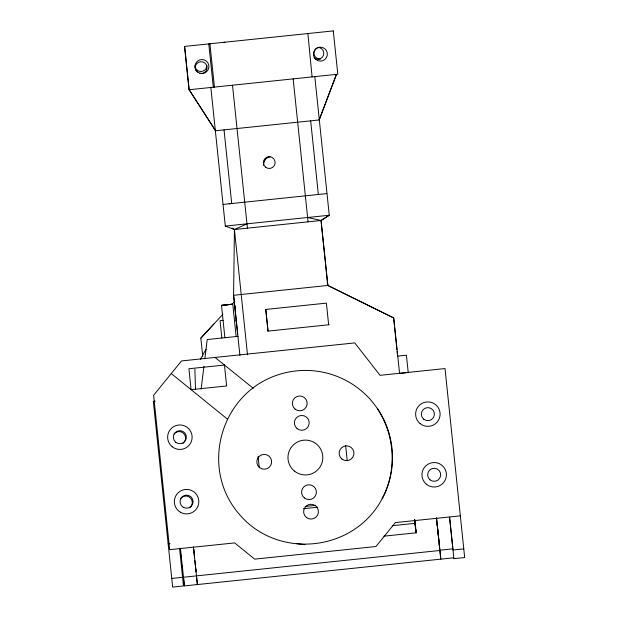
<?xml version="1.0" encoding="UTF-8"?>
<svg xmlns="http://www.w3.org/2000/svg" width="618" height="618" viewBox="0 0 618 618"><rect width="100%" height="100%" fill="white"/><g stroke="black" fill="none" stroke-linecap="round" stroke-linejoin="round"><path stroke-width="0.93" d="M201.144 389.077L203.925 366.335M204.852 358.749L207.2 339.545L238.054 336.339M382.156 498.687C400.248 465.053 393.226 420.928 365.586 394.57A87.107 87.107 0 0 0 277.961 374.848C220.502 393.403 199.498 467.71 238.733 513.604C277.235 560.109 354.052 552.121 382.156 498.687A87.107 87.107 0 0 0 377.714 408.977M200.448 359.243L206.01 349.27M202.735 356.269L200.835 338.116L222.951 314.191M232.059 304.342L234.662 301.53M200.842 338.116L214.098 323.778M234.392 229.517L231.928 228.135L234.423 229.517L321.066 220.471L329.27 215.242L314.801 76.624M293.148 78.88L307.617 217.497L321.066 220.471L329.27 215.242L225.307 226.088L210.838 87.47M232.507 85.214L246.976 223.832L234.431 229.517L225.307 226.088M223.028 204.434L326.752 193.604M232.6 304.203L221.514 305.408L232.77 304.133L236.138 336.54M312.09 76.902L307.88 33.55M189.154 89.734L215.589 130.769L189.154 89.734L184.635 46.42M319.066 119.962L336.455 74.361L319.29 119.938L215.358 130.792M210.244 43.747L208.784 43.893L213.31 87.215M224.071 42.302L225.014 42.202M397.745 356.099L406.412 355.195L408.22 372.523L399.568 373.426L393.782 317.984L327.849 285.454L233.627 295.288L237.698 334.276M232.77 304.172L221.507 305.346L224.875 337.714M265.771 309.448L268.027 331.109L265.763 309.448L326.389 303.121L328.645 324.782M223.075 320.379L220.039 320.696L221.847 338.023M267.872 331.117L329.155 324.728M155.218 401.152L153.326 401.352L172.646 587.1L183.476 585.972L179.552 548.274M305.153 506.443L315.698 505.339M303.392 508.707L317.598 507.224M168.142 543.786L170.027 543.593M460.333 515.845L395.358 522.604L375.953 546.521L254.655 559.135L234.655 542.905L169.672 549.665L153.619 395.288L181.491 360.935L354.771 342.913L380.039 375.319L445.014 368.56L464.674 557.544L453.898 558.664L449.587 517.22M392.229 525.709L415.226 523.307L416.215 532.793L383.871 536.169M415.265 525.315L414.832 519.707M171.75 578.44L182.573 577.312M436.578 518.633L440.804 559.143L439.9 550.476L183.492 577.243L184.373 585.91L180.433 548.181M452.994 549.997L463.77 548.877M184.373 585.91L453.782 557.791M229.108 203.778L231.711 203.531L224.025 129.888M415.636 529.101L416.215 532.793M327.254 283.616L327.803 285.454L393.774 317.984M327.223 282.635L327.849 285.454L321.066 220.471M196.462 575.891L197.381 584.551L193.426 546.822M296.841 543.709L304.983 544.62M215.049 357.451L253.31 388.343M171.263 373.55L227.625 419.298M234.685 305.709L234.778 306.543M236.254 320.472L236.493 322.99L236.4 322.148M437.189 524.489L437.142 524.002L437.451 527.023M439.437 546.096L439.491 546.59L439.174 543.562M449.58 517.336L452.87 548.838L439.877 550.198L436.486 517.737M437.513 527.594L438.942 541.291M393.604 317.992L394.415 325.663M394.601 327.555L396.91 349.641M397.096 351.464L397.513 355.389M414.686 519.723L415.427 527.054M415.628 528.977L416.03 532.809M414.663 519.815L415.443 527.239M345.616 445.369L347.208 460.665M310.661 120.842L318.347 194.485M321.066 220.889L327.803 285.454M247.509 354.856L234.431 229.517L233.589 295.288L239.9 355.373M258.1 456.416L259.297 467.911M209.904 43.778L214.431 87.099M194.57 557.706L193.697 549.325L194.052 552.639M194.886 560.626L196.06 571.928L195.713 568.614M181.522 558.517L181.159 555.057L181.368 557.081M307.617 217.497L308.065 221.831M246.976 223.832L247.424 228.166M234.964 308.22L234.701 305.686L234.994 308.691M236.184 320L236.339 321.507M194.886 369.209L195.504 389.44M197.134 72.005A5.925 5.925 0 0 1 198.393 62.387A5.925 5.925 0 0 1 207.007 66.86A5.925 5.925 0 0 1 199.853 73.418M206.829 65.299A5.925 5.925 0 0 1 201.174 71.479A5.925 5.925 0 0 1 194.994 65.825M317.258 47.462A5.925 5.925 0 0 1 323.554 55.041A5.925 5.925 0 0 1 314.145 57.953M320.564 59.027A5.925 5.925 0 0 1 314.052 53.751A5.925 5.925 0 0 1 319.336 47.246M173.967 433.967A6.535 6.535 0 0 1 183.785 433.597A6.535 6.535 0 0 1 182.874 443.376M180.672 498.425A6.535 6.535 0 0 1 190.491 498.054A6.535 6.535 0 0 1 189.579 507.834M333.28 30.9L184.527 46.427L189.046 89.749L337.807 74.222L333.28 30.9M224.458 365.045L188.923 368.737L191.101 389.649L226.628 385.956L224.458 365.045M182.604 568.915L182.24 565.447L182.604 568.915M315.991 59.552A6.968 6.968 0 0 0 327.262 55.234A6.968 6.968 0 0 0 317.891 47.632A6.968 6.968 0 0 0 315.991 59.552M197.559 71.92A6.968 6.968 0 0 0 208.83 67.601A6.968 6.968 0 0 0 199.452 60A6.968 6.968 0 0 0 197.559 71.92M269.896 156.655A7.941 7.872 84.1 0 0 265.292 159.413A7.802 7.733 84.1 0 0 263.577 165.168A7.841 7.841 0 0 1 269.881 156.655M265.562 167.169A5.879 5.879 0 0 0 275.072 163.531A5.879 5.879 0 0 0 267.161 157.111A5.879 5.879 0 0 0 265.562 167.169M430.051 479.854A6.535 6.535 0 0 0 440.619 475.814A6.535 6.535 0 0 0 431.835 468.683A6.535 6.535 0 0 0 430.051 479.854M423.747 419.205A6.535 6.535 0 0 0 434.315 415.165A6.535 6.535 0 0 0 425.532 408.035A6.535 6.535 0 0 0 423.747 419.205M175.759 442.272A6.535 6.535 0 0 0 186.327 438.232A6.535 6.535 0 0 0 177.536 431.101A6.535 6.535 0 0 0 175.759 442.272M183.252 507.285A6.535 6.535 0 0 0 193.11 501.723A6.535 6.535 0 0 0 183.368 495.968A6.535 6.535 0 0 0 183.252 507.285M172.159 446.706A12.244 12.244 0 0 0 191.966 439.128A12.244 12.244 0 0 0 175.497 425.763A12.244 12.244 0 0 0 172.159 446.706M180.348 512.206A12.244 12.244 0 0 0 198.818 501.777A12.244 12.244 0 0 0 180.556 491.001A12.244 12.244 0 0 0 180.348 512.206M420.147 423.639A12.244 12.244 0 0 0 439.954 416.061A12.244 12.244 0 0 0 423.485 402.697A12.244 12.244 0 0 0 420.147 423.639M426.451 484.288A12.244 12.244 0 0 0 446.258 476.71A12.244 12.244 0 0 0 429.796 463.345A12.244 12.244 0 0 0 426.451 484.288M295.087 409.124A7.401 7.401 0 0 0 307.069 404.543A7.401 7.401 0 0 0 297.111 396.462A7.401 7.401 0 0 0 295.087 409.124M297.119 428.614A7.401 7.401 0 0 0 309.093 424.033A7.401 7.401 0 0 0 299.135 415.953A7.401 7.401 0 0 0 297.119 428.614M341.862 458.981A7.401 7.401 0 0 0 353.851 454.431A7.401 7.401 0 0 0 343.917 446.32A7.401 7.401 0 0 0 341.862 458.981M259.568 467.556A7.401 7.401 0 0 0 271.549 462.967A7.401 7.401 0 0 0 261.592 454.887A7.401 7.401 0 0 0 259.568 467.556M304.326 497.93A7.401 7.401 0 0 0 316.308 493.349A7.401 7.401 0 0 0 306.35 485.261A7.401 7.401 0 0 0 304.326 497.93M306.358 517.42A7.401 7.401 0 0 0 318.332 512.84A7.401 7.401 0 0 0 308.374 504.759A7.401 7.401 0 0 0 306.358 517.42M294.407 471.047A17.42 17.42 0 0 0 322.596 460.271A17.42 17.42 0 0 0 299.166 441.252A17.42 17.42 0 0 0 294.407 471.047"/></g></svg>
